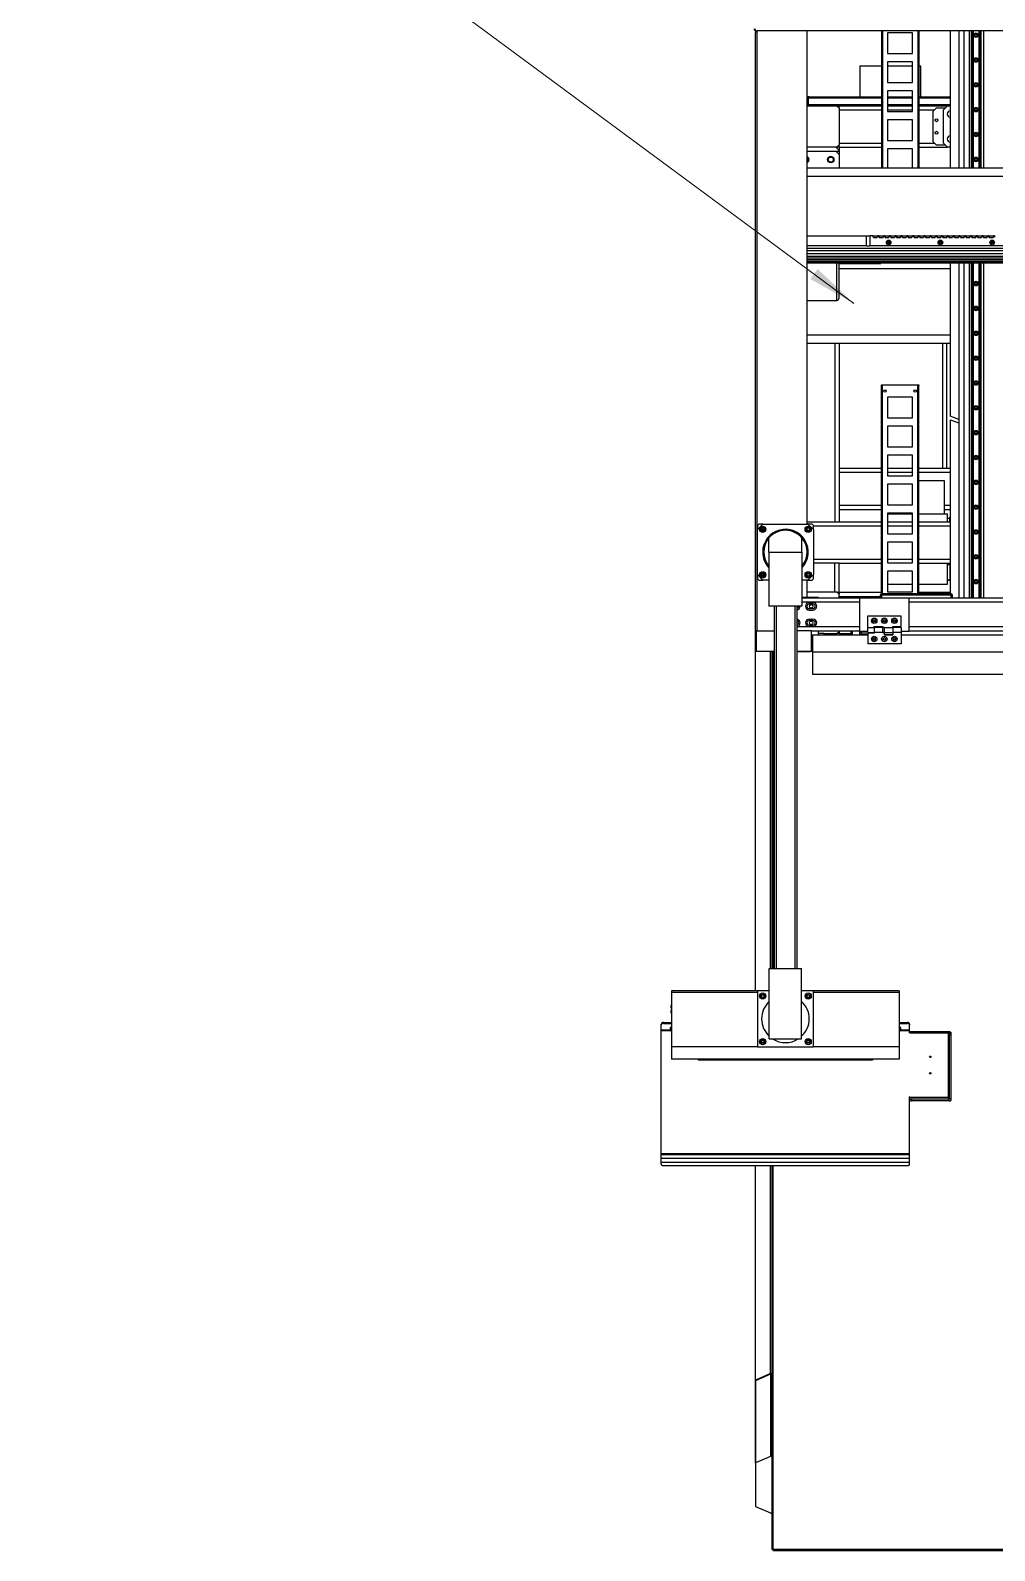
# Model space of a CAD drawing. Header units: millimetres. Extents: x 17243 to 30056, y 9468 to 18529.
# Drawn here: x 19573 to 21903, y 11351 to 15023 of the extents above; entities that cross this region are included whole.
import ezdxf

# ---------------------------------------------------------------- set-up
doc = ezdxf.new("R2010")
doc.units = ezdxf.units.MM
doc.layers.get('0').update_dxf_attribs({"lineweight": 18})
doc.layers.add('尺寸线层', color=3, linetype='Continuous', lineweight=18)

# ---------------------------------------------------------------- blocks, each defined once
blk = doc.blocks.new('*X6')
at = {"layer": '尺寸线层', "linetype": 'Continuous'}
blk.add_hatch(color=0, dxfattribs=at).paths.add_polyline_path([(3041.9, -1036.2), (2936.5, -977), (2954.3, -952.9)], flags=0)
at = {"layer": '尺寸线层', "color": 0, "linetype": 'Continuous'}
for p, q in [((1639.7, 0), (0, 0)), ((3041.9, -1036.2), (1639.7, 0))]:
    blk.add_line(p, q, dxfattribs=at)
at = {"layer": '尺寸线层', "color": 0}
blk.add_line((0, 0), (0, 0), dxfattribs=at)

msp = doc.modelspace()

# ---------------------------------------------------------------- linework, layer by layer
at = {"color": 7, "linetype": 'Continuous', "lineweight": 25}
for p, q in [((21324.788, 15021.936), (21324.788, 15021.605)), ((21324.788, 15021.605), (21324.788, 15017.605)), ((21324.788, 15021.605), (21328.788, 15021.605)), ((21328.788, 13572.605), (21328.788, 15021.605)), ((21449.788, 15021.605), (21328.788, 15021.605)), ((25968.788, 15021.605), (21449.788, 15021.605)), ((21449.788, 13830.105), (21449.788, 15021.605)), ((21629.288, 15021.605), (21629.288, 14690.605)), ((21630.788, 15021.605), (21630.788, 14690.605)), ((21717.788, 15021.605), (21717.788, 14690.605)), ((21719.288, 15021.605), (21719.288, 14690.605)), ((21795.288, 15021.605), (21795.288, 14690.605)), ((21816.288, 15021.605), (21816.288, 14690.605)), ((21829.288, 14690.605), (21829.288, 15021.605)), ((21846.288, 15021.605), (21846.288, 14690.605)), ((21848.488, 15021.605), (21848.488, 14690.605)), ((21849.306, 15021.605), (21849.306, 14690.605)), ((21849.97, 15021.605), (21849.97, 14690.605)), ((21850.788, 15021.605), (21850.788, 14690.605)), ((21864.788, 15021.605), (21864.788, 14690.605)), ((21865.606, 15021.605), (21865.606, 14690.605)), ((21866.27, 15021.605), (21866.27, 14690.605)), ((21867.088, 15021.605), (21867.088, 14690.605)), ((21869.288, 15021.605), (21869.288, 14690.605)), ((21876.288, 15021.605), (21876.288, 14690.605)), ((21324.788, 13572.605), (21324.788, 15017.605)), ((21644.288, 15016.605), (21644.288, 14966.605)), ((21704.288, 15016.605), (21644.288, 15016.605)), ((21704.288, 14966.605), (21704.288, 15016.605)), ((21644.288, 14966.605), (21704.288, 14966.605)), ((21704.288, 14946.605), (21644.288, 14946.605)), ((21644.288, 14946.605), (21644.288, 14896.605)), ((21704.288, 14896.605), (21704.288, 14946.605)), ((21577.288, 14936.105), (21577.288, 14862.605)), ((21629.288, 14936.105), (21577.288, 14936.105)), ((21704.288, 14936.105), (21644.288, 14936.105)), ((21724.288, 14936.105), (21719.288, 14936.105)), ((21724.288, 14862.605), (21724.288, 14936.105)), ((21644.288, 14896.605), (21704.288, 14896.605)), ((21644.288, 14876.605), (21644.288, 14826.605)), ((21704.288, 14876.605), (21644.288, 14876.605)), ((21704.288, 14826.605), (21704.288, 14876.605)), ((21449.788, 14840.605), (21521.788, 14840.605)), ((21450.788, 14859.105), (21452.288, 14859.105)), ((21450.788, 14844.105), (21450.788, 14859.105)), ((21452.288, 14844.105), (21450.788, 14844.105)), ((21452.288, 14859.105), (21452.288, 14844.105)), ((21452.995, 14844.105), (21452.995, 14859.105)), ((21454.288, 14862.605), (21629.288, 14862.605)), ((21454.288, 14840.605), (21454.288, 14841.178)), ((21521.788, 14840.605), (21629.288, 14840.605)), ((21521.788, 14840.605), (21526.788, 14835.605)), ((21526.788, 14835.605), (21526.788, 14840.605)), ((21526.788, 14835.605), (21526.788, 14745.605)), ((21644.288, 14862.605), (21704.288, 14862.605)), ((21644.288, 14840.605), (21704.288, 14840.605)), ((21719.288, 14862.605), (21795.288, 14862.605)), ((21719.288, 14840.605), (21789.288, 14840.605)), ((21754.288, 14827.605), (21762.288, 14835.605)), ((21762.288, 14835.605), (21784.288, 14835.605)), ((21779.288, 14830.605), (21789.288, 14840.605)), ((21789.288, 14840.605), (21795.288, 14840.605)), ((21644.288, 14826.605), (21704.288, 14826.605)), ((21704.288, 14806.605), (21644.288, 14806.605)), ((21644.288, 14806.605), (21644.288, 14756.605)), ((21704.288, 14756.605), (21704.288, 14806.605)), ((21754.288, 14753.605), (21754.288, 14827.605)), ((21779.288, 14750.605), (21779.288, 14830.605)), ((21521.788, 14740.605), (21449.788, 14740.605)), ((21449.788, 14730.605), (21518.788, 14730.605)), ((21526.788, 14732.605), (21518.788, 14740.605)), ((21526.788, 14722.605), (21518.788, 14730.605)), ((21518.788, 14730.605), (21526.788, 14730.605)), ((21526.788, 14745.605), (21521.788, 14740.605)), ((21526.788, 14740.605), (21521.788, 14740.605)), ((21526.788, 14740.605), (21526.788, 14745.605)), ((21526.788, 14740.605), (21629.288, 14740.605)), ((21526.788, 14740.605), (21526.788, 14732.605)), ((21526.788, 14730.605), (21526.788, 14732.605)), ((21526.788, 14730.605), (21526.788, 14722.605)), ((21644.288, 14756.605), (21704.288, 14756.605)), ((21704.288, 14736.605), (21644.288, 14736.605)), ((21644.288, 14736.605), (21644.288, 14690.605)), ((21704.288, 14690.605), (21704.288, 14736.605)), ((21719.288, 14740.605), (21789.288, 14740.605)), ((21762.288, 14745.605), (21754.288, 14753.605)), ((21784.288, 14745.605), (21762.288, 14745.605)), ((21789.288, 14740.605), (21779.288, 14750.605)), ((21795.288, 14740.605), (21789.288, 14740.605)), ((21449.788, 14690.605), (22508.034, 14690.605)), ((21526.788, 14722.605), (21526.788, 14690.605)), ((21592.788, 14525.605), (21449.788, 14525.605)), ((21592.788, 14502.605), (21592.788, 14526.605)), ((21592.788, 14526.605), (21601.288, 14526.605)), ((21601.288, 14526.605), (21601.288, 14502.605)), ((21608.714, 14526.605), (21601.288, 14526.605)), ((21609.987, 14522.605), (21608.714, 14526.605)), ((21611.565, 14525.605), (21609.032, 14525.605)), ((21609.987, 14522.605), (21619.111, 14522.605)), ((21610.611, 14522.605), (21611.884, 14526.605)), ((21611.884, 14526.605), (21620.384, 14526.605)), ((21620.384, 14526.605), (21619.111, 14522.605)), ((21622.714, 14526.605), (21620.384, 14526.605)), ((21623.987, 14522.605), (21622.714, 14526.605)), ((21625.565, 14525.605), (21623.032, 14525.605)), ((21623.987, 14522.605), (21633.111, 14522.605)), ((21624.611, 14522.605), (21625.884, 14526.605)), ((21625.884, 14526.605), (21634.384, 14526.605)), ((21634.384, 14526.605), (21633.111, 14522.605)), ((21636.714, 14526.605), (21634.384, 14526.605)), ((21637.987, 14522.605), (21636.714, 14526.605)), ((21639.565, 14525.605), (21637.032, 14525.605)), ((21637.987, 14522.605), (21647.111, 14522.605)), ((21638.611, 14522.605), (21639.884, 14526.605)), ((21639.884, 14526.605), (21648.384, 14526.605)), ((21648.384, 14526.605), (21647.111, 14522.605)), ((21650.714, 14526.605), (21648.384, 14526.605)), ((21651.987, 14522.605), (21650.714, 14526.605)), ((21653.565, 14525.605), (21651.032, 14525.605)), ((21651.987, 14522.605), (21661.111, 14522.605)), ((21652.611, 14522.605), (21653.884, 14526.605)), ((21653.884, 14526.605), (21662.384, 14526.605)), ((21662.384, 14526.605), (21661.111, 14522.605)), ((21664.714, 14526.605), (21662.384, 14526.605)), ((21665.987, 14522.605), (21664.714, 14526.605)), ((21667.565, 14525.605), (21665.032, 14525.605)), ((21665.987, 14522.605), (21675.111, 14522.605)), ((21666.611, 14522.605), (21667.884, 14526.605)), ((21667.884, 14526.605), (21676.384, 14526.605)), ((21676.384, 14526.605), (21675.111, 14522.605)), ((21678.714, 14526.605), (21676.384, 14526.605)), ((21679.987, 14522.605), (21678.714, 14526.605)), ((21681.565, 14525.605), (21679.032, 14525.605)), ((21679.987, 14522.605), (21689.111, 14522.605)), ((21680.611, 14522.605), (21681.884, 14526.605)), ((21681.884, 14526.605), (21690.384, 14526.605)), ((21690.384, 14526.605), (21689.111, 14522.605)), ((21692.714, 14526.605), (21690.384, 14526.605)), ((21693.987, 14522.605), (21692.714, 14526.605)), ((21695.565, 14525.605), (21693.032, 14525.605)), ((21693.987, 14522.605), (21703.111, 14522.605)), ((21694.611, 14522.605), (21695.884, 14526.605)), ((21695.884, 14526.605), (21704.384, 14526.605)), ((21704.384, 14526.605), (21703.111, 14522.605)), ((21706.714, 14526.605), (21704.384, 14526.605)), ((21707.987, 14522.605), (21706.714, 14526.605)), ((21709.565, 14525.605), (21707.032, 14525.605)), ((21707.987, 14522.605), (21717.111, 14522.605)), ((21708.611, 14522.605), (21709.884, 14526.605)), ((21709.884, 14526.605), (21718.384, 14526.605)), ((21718.384, 14526.605), (21717.111, 14522.605)), ((21720.714, 14526.605), (21718.384, 14526.605)), ((21721.987, 14522.605), (21720.714, 14526.605)), ((21723.565, 14525.605), (21721.032, 14525.605)), ((21721.987, 14522.605), (21731.111, 14522.605)), ((21722.611, 14522.605), (21723.884, 14526.605)), ((21723.884, 14526.605), (21732.384, 14526.605)), ((21732.384, 14526.605), (21731.111, 14522.605)), ((21734.714, 14526.605), (21732.384, 14526.605)), ((21735.987, 14522.605), (21734.714, 14526.605)), ((21737.565, 14525.605), (21735.032, 14525.605)), ((21735.987, 14522.605), (21745.111, 14522.605)), ((21736.611, 14522.605), (21737.884, 14526.605)), ((21737.884, 14526.605), (21746.384, 14526.605)), ((21746.384, 14526.605), (21745.111, 14522.605)), ((21748.714, 14526.605), (21746.384, 14526.605)), ((21749.987, 14522.605), (21748.714, 14526.605)), ((21751.565, 14525.605), (21749.032, 14525.605)), ((21749.987, 14522.605), (21759.111, 14522.605)), ((21750.611, 14522.605), (21751.884, 14526.605)), ((21751.884, 14526.605), (21760.384, 14526.605)), ((21760.384, 14526.605), (21759.111, 14522.605)), ((21762.714, 14526.605), (21760.384, 14526.605)), ((21763.987, 14522.605), (21762.714, 14526.605)), ((21765.565, 14525.605), (21763.032, 14525.605)), ((21763.987, 14522.605), (21773.111, 14522.605)), ((21764.611, 14522.605), (21765.884, 14526.605)), ((21765.884, 14526.605), (21774.384, 14526.605)), ((21774.384, 14526.605), (21773.111, 14522.605)), ((21776.714, 14526.605), (21774.384, 14526.605)), ((21777.987, 14522.605), (21776.714, 14526.605)), ((21779.565, 14525.605), (21777.032, 14525.605)), ((21777.987, 14522.605), (21787.111, 14522.605)), ((21778.611, 14522.605), (21779.884, 14526.605)), ((21779.884, 14526.605), (21788.384, 14526.605)), ((21788.384, 14526.605), (21787.111, 14522.605)), ((21790.714, 14526.605), (21788.384, 14526.605)), ((21791.987, 14522.605), (21790.714, 14526.605)), ((21793.565, 14525.605), (21791.032, 14525.605)), ((21791.987, 14522.605), (21801.111, 14522.605)), ((21792.611, 14522.605), (21793.884, 14526.605)), ((21793.884, 14526.605), (21802.384, 14526.605)), ((21802.384, 14526.605), (21801.111, 14522.605)), ((21804.714, 14526.605), (21802.384, 14526.605)), ((21805.987, 14522.605), (21804.714, 14526.605)), ((21807.565, 14525.605), (21805.032, 14525.605)), ((21805.987, 14522.605), (21815.111, 14522.605)), ((21806.611, 14522.605), (21807.884, 14526.605)), ((21807.884, 14526.605), (21816.384, 14526.605)), ((21816.384, 14526.605), (21815.111, 14522.605)), ((21818.714, 14526.605), (21816.384, 14526.605)), ((21819.987, 14522.605), (21818.714, 14526.605)), ((21821.565, 14525.605), (21819.032, 14525.605)), ((21819.987, 14522.605), (21829.111, 14522.605)), ((21820.611, 14522.605), (21821.884, 14526.605)), ((21821.884, 14526.605), (21830.384, 14526.605)), ((21830.384, 14526.605), (21829.111, 14522.605)), ((21832.714, 14526.605), (21830.384, 14526.605)), ((21833.987, 14522.605), (21832.714, 14526.605)), ((21835.565, 14525.605), (21833.032, 14525.605)), ((21833.987, 14522.605), (21843.111, 14522.605)), ((21834.611, 14522.605), (21835.884, 14526.605)), ((21835.884, 14526.605), (21844.384, 14526.605)), ((21844.384, 14526.605), (21843.111, 14522.605)), ((21846.714, 14526.605), (21844.384, 14526.605)), ((21847.987, 14522.605), (21846.714, 14526.605)), ((21849.565, 14525.605), (21847.032, 14525.605)), ((21847.987, 14522.605), (21857.111, 14522.605)), ((21848.611, 14522.605), (21849.884, 14526.605)), ((21849.884, 14526.605), (21858.384, 14526.605)), ((21858.384, 14526.605), (21857.111, 14522.605)), ((21860.714, 14526.605), (21858.384, 14526.605)), ((21861.987, 14522.605), (21860.714, 14526.605)), ((21863.565, 14525.605), (21861.032, 14525.605)), ((21861.987, 14522.605), (21871.111, 14522.605)), ((21862.611, 14522.605), (21863.884, 14526.605)), ((21863.884, 14526.605), (21872.384, 14526.605)), ((21872.384, 14526.605), (21871.111, 14522.605)), ((21874.714, 14526.605), (21872.384, 14526.605)), ((21875.987, 14522.605), (21874.714, 14526.605)), ((21877.565, 14525.605), (21875.032, 14525.605)), ((21875.987, 14522.605), (21885.111, 14522.605)), ((21876.611, 14522.605), (21877.884, 14526.605)), ((21877.884, 14526.605), (21886.384, 14526.605)), ((21886.384, 14526.605), (21885.111, 14522.605)), ((21888.714, 14526.605), (21886.384, 14526.605)), ((21889.987, 14522.605), (21888.714, 14526.605)), ((21891.565, 14525.605), (21889.032, 14525.605)), ((21889.987, 14522.605), (21899.111, 14522.605)), ((21890.611, 14522.605), (21891.884, 14526.605)), ((21891.884, 14526.605), (21900.384, 14526.605)), ((21900.384, 14526.605), (21899.111, 14522.605)), ((21902.714, 14526.605), (21900.384, 14526.605)), ((21903.987, 14522.605), (21902.714, 14526.605)), ((21594.205, 14502.605), (21449.788, 14502.605)), ((22519.036, 14495.605), (21449.788, 14495.605)), ((22519.036, 14490.605), (21449.788, 14490.605)), ((22519.036, 14482.605), (21449.788, 14482.605)), ((22519.036, 14476.605), (21449.788, 14476.605)), ((22519.036, 14472.305), (21449.788, 14472.305)), ((22519.036, 14468.805), (21449.788, 14468.805)), ((21594.205, 14502.605), (21601.288, 14502.605)), ((22519.036, 14502.605), (21601.288, 14502.605)), ((22519.036, 14464.605), (21449.788, 14464.605)), ((22519.036, 14462.105), (21449.788, 14462.105)), ((22519.036, 14460.605), (21449.788, 14460.605)), ((21526.788, 14376.855), (21526.788, 14460.605)), ((21527.788, 14459.605), (21527.788, 14460.605)), ((21527.788, 14459.605), (21528.788, 14459.605)), ((21527.788, 14459.605), (21528.788, 14458.605)), ((21528.788, 14460.605), (21528.788, 14459.605)), ((21528.788, 14458.605), (21528.788, 14459.605)), ((21528.788, 14459.605), (21576.788, 14459.605)), ((21576.788, 14458.605), (21528.788, 14458.605)), ((21576.788, 14459.605), (21576.788, 14460.605)), ((21576.788, 14459.605), (21576.788, 14458.605)), ((21576.788, 14459.605), (21577.788, 14459.605)), ((21576.788, 14458.605), (21577.788, 14459.605)), ((21577.788, 14460.605), (21577.788, 14459.605)), ((21577.788, 14459.605), (21627.788, 14459.605)), ((21627.788, 14460.605), (21627.788, 14459.605)), ((21795.288, 14460.605), (21795.288, 14090.605)), ((21816.288, 14460.605), (21816.288, 13651.605)), ((21829.288, 13651.605), (21829.288, 14460.605)), ((21846.288, 14460.605), (21846.288, 13651.605)), ((21848.488, 14460.605), (21848.488, 13651.605)), ((21849.306, 14460.605), (21849.306, 13651.605)), ((21849.97, 14460.605), (21849.97, 13651.605)), ((21850.788, 14460.605), (21850.788, 13651.605)), ((21864.788, 14460.605), (21864.788, 13651.605)), ((21865.606, 14460.605), (21865.606, 13651.605)), ((21866.27, 14460.605), (21866.27, 13651.605)), ((21867.088, 14460.605), (21867.088, 13651.605)), ((21869.288, 14460.605), (21869.288, 13651.605)), ((21876.288, 14460.605), (21876.288, 13651.605)), ((21449.788, 14370.605), (21521.788, 14370.605)), ((21795.288, 14266.605), (21449.788, 14266.605)), ((21526.788, 14266.605), (21526.788, 13835.605)), ((21776.788, 14266.605), (21776.788, 13965.605)), ((21629.288, 14166.605), (21630.788, 14166.605)), ((21629.288, 14164.605), (21629.288, 14166.605)), ((21630.788, 14164.605), (21629.288, 14164.605)), ((21629.288, 13661.793), (21629.288, 14164.605)), ((21630.788, 14166.605), (21630.788, 14164.605)), ((21630.788, 14166.605), (21631.525, 14166.605)), ((21630.788, 13661.793), (21630.788, 14164.605)), ((21631.525, 14166.605), (21717.052, 14166.605)), ((21717.052, 14166.605), (21717.788, 14166.605)), ((21717.788, 14166.605), (21719.288, 14166.605)), ((21717.788, 14164.605), (21717.788, 14166.605)), ((21717.788, 13661.793), (21717.788, 14164.605)), ((21719.288, 14164.605), (21717.788, 14164.605)), ((21719.288, 14166.605), (21719.288, 14164.605)), ((21719.288, 13661.793), (21719.288, 14164.605)), ((21704.288, 14136.605), (21644.288, 14136.605)), ((21644.288, 14136.605), (21644.288, 14086.605)), ((21704.288, 14086.605), (21704.288, 14136.605)), ((21644.288, 14086.605), (21704.288, 14086.605)), ((21704.288, 14066.605), (21644.288, 14066.605)), ((21644.288, 14066.605), (21644.288, 14016.605)), ((21704.288, 14016.605), (21704.288, 14066.605)), ((21816.288, 14083.167), (21795.288, 14090.605)), ((21795.288, 14082.105), (21816.288, 14074.667)), ((21795.288, 14082.105), (21795.288, 13661.793)), ((21644.288, 14016.605), (21704.288, 14016.605)), ((21704.288, 13996.605), (21644.288, 13996.605)), ((21644.288, 13996.605), (21644.288, 13946.605)), ((21704.288, 13946.605), (21704.288, 13996.605)), ((21526.788, 13965.605), (21629.288, 13965.605)), ((21644.288, 13965.605), (21704.288, 13965.605)), ((21719.288, 13965.605), (21776.788, 13965.605)), ((21776.788, 13965.605), (21786.788, 13965.605)), ((21786.788, 13965.605), (21795.288, 13965.605)), ((21644.288, 13946.605), (21704.288, 13946.605)), ((21704.288, 13926.605), (21644.288, 13926.605)), ((21644.288, 13926.605), (21644.288, 13876.605)), ((21704.288, 13876.605), (21704.288, 13926.605)), ((21781.288, 13934.855), (21719.288, 13934.855)), ((21781.288, 13854.855), (21781.288, 13934.855)), ((21526.788, 13865.605), (21629.288, 13865.605)), ((21644.288, 13876.605), (21704.288, 13876.605)), ((21704.288, 13856.605), (21644.288, 13856.605)), ((21644.288, 13856.605), (21644.288, 13806.605)), ((21644.288, 13854.855), (21704.288, 13854.855)), ((21704.288, 13806.605), (21704.288, 13856.605)), ((21719.288, 13854.855), (21789.288, 13854.855)), ((21781.288, 13865.605), (21795.288, 13865.605)), ((21789.288, 13835.605), (21789.288, 13854.855)), ((21789.288, 13844.855), (21794.288, 13844.855)), ((21794.288, 13835.605), (21794.288, 13847.232)), ((21794.288, 13847.232), (21795.288, 13847.232)), ((21342.788, 13830.105), (21329.788, 13817.105)), ((21332.788, 13830.105), (21329.788, 13827.105)), ((21329.788, 13827.105), (21329.788, 13817.105)), ((21329.788, 13708.105), (21329.788, 13817.105)), ((21342.788, 13830.105), (21332.788, 13830.105)), ((21342.788, 13830.105), (21451.788, 13830.105)), ((21449.788, 13835.605), (21629.288, 13835.605)), ((21449.788, 13815.3), (21449.788, 13819.909)), ((21464.788, 13817.105), (21451.788, 13830.105)), ((21461.788, 13830.105), (21451.788, 13830.105)), ((21464.788, 13827.105), (21461.788, 13830.105)), ((21464.788, 13817.105), (21464.788, 13827.105)), ((21464.788, 13817.105), (21464.788, 13708.105)), ((21644.288, 13835.605), (21704.288, 13835.605)), ((21719.288, 13835.605), (21795.288, 13835.605)), ((21357.288, 13762.605), (21357.288, 13796.608)), ((21437.288, 13762.605), (21437.288, 13796.608)), ((21644.288, 13806.605), (21704.288, 13806.605)), ((21704.288, 13786.605), (21644.288, 13786.605)), ((21644.288, 13786.605), (21644.288, 13736.605)), ((21704.288, 13736.605), (21704.288, 13786.605)), ((21357.288, 13762.605), (21437.288, 13762.605)), ((21357.288, 13762.605), (21357.288, 13631.605)), ((21437.288, 13762.605), (21437.288, 13631.605)), ((21516.788, 13735.605), (21464.788, 13735.605)), ((21516.788, 13665.605), (21516.788, 13735.605)), ((21526.788, 13735.605), (21516.788, 13735.605)), ((21526.788, 13665.605), (21526.788, 13735.605)), ((21526.788, 13735.605), (21629.288, 13735.605)), ((21644.288, 13736.605), (21704.288, 13736.605)), ((21719.288, 13735.605), (21795.288, 13735.605)), ((21789.288, 13684.855), (21789.288, 13735.605)), ((21794.288, 13735.605), (21794.288, 13693.086)), ((21329.788, 13708.105), (21342.788, 13695.105)), ((21329.788, 13708.105), (21329.788, 13698.105)), ((21329.788, 13698.105), (21332.788, 13695.105)), ((21449.788, 13705.3), (21449.788, 13709.909)), ((21451.788, 13695.105), (21464.788, 13708.105)), ((21461.788, 13695.105), (21464.788, 13698.105)), ((21464.788, 13698.105), (21464.788, 13708.105)), ((21704.288, 13716.605), (21644.288, 13716.605)), ((21644.288, 13716.605), (21644.288, 13666.605)), ((21704.288, 13666.605), (21704.288, 13716.605)), ((21789.288, 13732.355), (21794.288, 13732.355)), ((21332.788, 13695.105), (21342.788, 13695.105)), ((21357.288, 13695.105), (21342.788, 13695.105)), ((21451.788, 13695.105), (21437.288, 13695.105)), ((21449.788, 13652.605), (21449.788, 13695.105)), ((21521.788, 13665.605), (21449.788, 13665.605)), ((21451.788, 13695.105), (21461.788, 13695.105)), ((21521.788, 13665.605), (21526.788, 13665.605)), ((21526.788, 13660.605), (21521.788, 13665.605)), ((21526.788, 13665.605), (21526.788, 13660.605)), ((21526.788, 13665.605), (21629.288, 13665.605)), ((21526.788, 13651.605), (21526.788, 13660.605)), ((21628.495, 13661.793), (21628.495, 13660.293)), ((21798.581, 13661.793), (21628.495, 13661.793)), ((21644.288, 13684.855), (21704.288, 13684.855)), ((21644.288, 13666.605), (21704.288, 13666.605)), ((21719.288, 13684.855), (21789.288, 13684.855)), ((21719.288, 13665.605), (21789.288, 13665.605)), ((21785.476, 13661.793), (21789.288, 13665.605)), ((21789.288, 13694.855), (21794.288, 13694.855)), ((21789.288, 13665.605), (21795.288, 13665.605)), ((21794.288, 13693.086), (21795.288, 13693.086)), ((21798.581, 13661.793), (21798.581, 13660.293)), ((21437.288, 13631.605), (21357.288, 13631.605)), ((21369.788, 13631.605), (21369.788, 12756.605)), ((21374.788, 13631.605), (21374.788, 12756.605)), ((21419.788, 13631.605), (21419.788, 12756.605)), ((21424.788, 13631.605), (21424.788, 12756.605)), ((21449.788, 13652.605), (21437.288, 13652.605)), ((21576.288, 13651.605), (21437.288, 13651.605)), ((21476.788, 13652.605), (21449.788, 13652.605)), ((21454.788, 13640.605), (21463.788, 13640.605)), ((21463.788, 13637.105), (21454.788, 13637.105)), ((21454.788, 13626.105), (21463.788, 13626.105)), ((21463.145, 13633.391), (21459.049, 13635.848)), ((21476.788, 13651.605), (21476.788, 13652.605)), ((21696.288, 13651.605), (21576.288, 13651.605)), ((21576.288, 13651.605), (21576.288, 13571.605)), ((21626.288, 13659.586), (21626.288, 13651.605)), ((21626.288, 13659.586), (21627.788, 13659.586)), ((21797.788, 13658.793), (21629.288, 13658.793)), ((23475.288, 13651.605), (21696.288, 13651.605)), ((21696.288, 13571.605), (21696.288, 13651.605)), ((21800.788, 13659.586), (21799.288, 13659.586)), ((21800.788, 13651.605), (21800.788, 13659.586)), ((21454.788, 13622.605), (21463.788, 13622.605)), ((21454.788, 13600.605), (21463.788, 13600.605)), ((21463.788, 13597.105), (21454.788, 13597.105)), ((21596.788, 13608.605), (21676.788, 13608.605)), ((21596.788, 13580.605), (21596.788, 13608.605)), ((21676.788, 13582.605), (21676.788, 13608.605)), ((21328.788, 13572.605), (21324.788, 13572.605)), ((21324.788, 13571.605), (21324.788, 13572.605)), ((21324.788, 13522.615), (21324.788, 13571.605)), ((21326.788, 13571.605), (21324.788, 13571.605)), ((21326.788, 13571.645), (21326.788, 13572.605)), ((21369.788, 13571.645), (21326.788, 13571.645)), ((21326.788, 13571.605), (21326.788, 13571.645)), ((21326.788, 13522.615), (21326.788, 13571.605)), ((21369.788, 13571.605), (21326.788, 13571.605)), ((21326.788, 13571.605), (21326.788, 13522.605)), ((21328.788, 13572.605), (21369.788, 13572.605)), ((21459.788, 13572.605), (21424.788, 13572.605)), ((21454.788, 13586.105), (21463.788, 13586.105)), ((21454.788, 13582.605), (21463.788, 13582.605)), ((21459.788, 13572.605), (21459.788, 13522.605)), ((21576.288, 13571.605), (21459.788, 13571.605)), ((21459.788, 13562.605), (21463.288, 13562.605)), ((21463.288, 13562.605), (21596.788, 13562.605)), ((21463.288, 13521.605), (21463.288, 13562.605)), ((21476.788, 13562.605), (21476.788, 13571.605)), ((21489.788, 13565.605), (21476.788, 13565.605)), ((21489.788, 13565.605), (21489.788, 13562.605)), ((21489.788, 13565.605), (21521.788, 13565.605)), ((21521.788, 13565.605), (21526.788, 13570.605)), ((21526.788, 13565.605), (21521.788, 13565.605)), ((21526.788, 13570.605), (21526.788, 13571.605)), ((21526.788, 13570.605), (21526.788, 13565.605)), ((21526.788, 13565.605), (21555.388, 13565.605)), ((21555.388, 13571.605), (21555.388, 13569.365)), ((21555.388, 13569.365), (21555.388, 13563.393)), ((21555.388, 13563.393), (21555.388, 13562.605)), ((21556.388, 13570.365), (21556.388, 13569.474)), ((21556.388, 13570.365), (21559.288, 13570.365)), ((21556.388, 13564.393), (21556.388, 13569.474)), ((21556.388, 13564.393), (21559.288, 13564.393)), ((21557.763, 13571.115), (21559.288, 13571.115)), ((21559.288, 13562.605), (21559.288, 13571.605)), ((21576.288, 13571.605), (21596.788, 13571.605)), ((21577.288, 13562.605), (21577.288, 13571.605)), ((21581.088, 13564.413), (21577.288, 13564.413)), ((21581.088, 13571.605), (21581.088, 13570.113)), ((21581.088, 13564.413), (21581.088, 13570.113)), ((21596.788, 13564.413), (21581.088, 13564.413)), ((21581.088, 13564.413), (21581.088, 13562.605)), ((21596.788, 13568.605), (21596.788, 13580.605)), ((21596.788, 13580.605), (21611.788, 13580.605)), ((21596.788, 13568.605), (21611.788, 13568.605)), ((21596.788, 13566.605), (21596.788, 13540.605)), ((21611.788, 13566.605), (21596.788, 13566.605)), ((21611.788, 13582.605), (21631.788, 13582.605)), ((21611.788, 13580.605), (21611.788, 13582.605)), ((21636.788, 13580.605), (21611.788, 13580.605)), ((21611.788, 13580.605), (21611.788, 13568.605)), ((21636.788, 13568.605), (21611.788, 13568.605)), ((21611.788, 13568.605), (21611.788, 13566.605)), ((21631.788, 13582.605), (21631.788, 13580.605)), ((21631.788, 13580.605), (21631.788, 13568.605)), ((21631.788, 13580.605), (21656.788, 13580.605)), ((21631.788, 13568.605), (21656.788, 13568.605)), ((21636.788, 13568.605), (21636.788, 13580.605)), ((21636.788, 13562.412), (21636.788, 13568.605)), ((21636.788, 13562.605), (21656.788, 13562.605)), ((21656.788, 13562.412), (21636.788, 13562.412)), ((21656.788, 13582.605), (21676.788, 13582.605)), ((21656.788, 13580.605), (21656.788, 13582.605)), ((21676.788, 13580.605), (21656.788, 13580.605)), ((21656.788, 13580.605), (21656.788, 13568.605)), ((21676.788, 13568.605), (21656.788, 13568.605)), ((21656.788, 13568.605), (21656.788, 13562.412)), ((21676.788, 13580.605), (21676.788, 13568.605)), ((21676.788, 13571.605), (21696.288, 13571.605)), ((21676.788, 13568.605), (21676.788, 13540.605)), ((21676.788, 13562.605), (23495.788, 13562.605)), ((23475.288, 13571.605), (21696.288, 13571.605)), ((21326.788, 13522.615), (21324.788, 13522.615)), ((21324.788, 13522.605), (21324.788, 13522.615)), ((21324.788, 12702.605), (21324.788, 13522.605)), ((21324.998, 13522.605), (21324.788, 13522.605)), ((21326.788, 13522.605), (21324.998, 13522.605)), ((21369.788, 13522.605), (21326.788, 13522.605)), ((21369.788, 13522.605), (21328.788, 13522.605)), ((21364.788, 13522.605), (21364.788, 12756.605)), ((21424.788, 13522.605), (21456.788, 13522.605)), ((21459.788, 13522.605), (21424.788, 13522.605)), ((21463.288, 13522.605), (21459.788, 13522.605)), ((21463.288, 13521.605), (23708.288, 13521.605)), ((21463.288, 13466.605), (21463.288, 13521.605)), ((21676.788, 13540.605), (21596.788, 13540.605)), ((23708.288, 13466.605), (21463.288, 13466.605)), ((21358.288, 12586.605), (21358.288, 12756.605)), ((21358.288, 12756.605), (21436.288, 12756.605)), ((21436.288, 12586.605), (21436.288, 12756.605)), ((21329.788, 12702.605), (21122.288, 12702.605)), ((21122.288, 12702.605), (21122.288, 12698.605)), ((21122.288, 12698.605), (21122.288, 12567.605)), ((21329.788, 12702.605), (21329.788, 12567.605)), ((21358.288, 12702.605), (21329.788, 12702.605)), ((21464.788, 12702.605), (21436.288, 12702.605)), ((21464.788, 12567.605), (21464.788, 12702.605)), ((21672.288, 12702.605), (21464.788, 12702.605)), ((21672.288, 12702.605), (21672.288, 12698.605)), ((21672.288, 12698.605), (21672.288, 12567.605)), ((21120.288, 12666.987), (21120.288, 12662.222)), ((21120.288, 12654.996), (21120.288, 12650.213)), ((21122.288, 12667.355), (21120.471, 12667.196)), ((21120.471, 12662.014), (21122.288, 12661.855)), ((21122.288, 12655.355), (21120.471, 12655.196)), ((21120.471, 12650.014), (21122.288, 12649.855)), ((21097.288, 12619.833), (21097.288, 12622.127)), ((21097.288, 12608.204), (21097.288, 12619.833)), ((21097.288, 12606.745), (21097.288, 12608.204)), ((21097.288, 12309.925), (21097.288, 12606.745)), ((21102.288, 12626.223), (21102.288, 12623.929)), ((21102.288, 12626.223), (21122.288, 12626.223)), ((21102.288, 12623.929), (21122.288, 12623.929)), ((21118.988, 12613.58), (21118.988, 12607.555)), ((21672.288, 12626.223), (21692.288, 12626.223)), ((21672.288, 12623.929), (21692.288, 12623.929)), ((21675.588, 12613.649), (21675.588, 12607.621)), ((21692.288, 12623.929), (21692.288, 12626.223)), ((21697.288, 12622.127), (21697.288, 12619.833)), ((21697.288, 12608.204), (21697.288, 12619.833)), ((21697.288, 12606.745), (21697.288, 12608.204)), ((21697.288, 12603.258), (21697.288, 12606.745)), ((21790.288, 12603.607), (21697.288, 12603.607)), ((21697.288, 12603.258), (21697.288, 12602.735)), ((21697.288, 12601.241), (21697.288, 12602.735)), ((21699.288, 12602.561), (21699.288, 12601.066)), ((21699.288, 12602.561), (21797.288, 12602.561)), ((21699.288, 12601.066), (21797.288, 12601.066)), ((21793.288, 12601.066), (21793.288, 12600.805)), ((21793.288, 12600.805), (21797.288, 12600.805)), ((21793.288, 12595.388), (21793.288, 12600.805)), ((21797.288, 12595.388), (21793.288, 12595.388)), ((21793.288, 12595.388), (21793.288, 12441.683)), ((21797.288, 12602.561), (21797.288, 12602.997)), ((21797.288, 12602.561), (21797.288, 12601.066)), ((21797.288, 12601.066), (21797.288, 12600.805)), ((21797.288, 12600.805), (21797.288, 12595.388)), ((21797.288, 12595.388), (21797.288, 12441.683)), ((21122.288, 12567.605), (21122.288, 12537.605)), ((21329.788, 12567.605), (21464.788, 12567.605)), ((21339.389, 12578.377), (21345.139, 12578.377)), ((21358.288, 12586.605), (21436.288, 12586.605)), ((21449.389, 12578.377), (21455.138, 12578.377)), ((21672.288, 12567.605), (21672.288, 12537.605)), ((21672.288, 12537.605), (21122.288, 12537.605)), ((21187.288, 12535.505), (21187.288, 12537.605)), ((21195.288, 12535.505), (21187.288, 12535.505)), ((21195.288, 12537.605), (21195.288, 12535.505)), ((21599.288, 12535.505), (21195.288, 12535.505)), ((21599.288, 12535.505), (21599.288, 12537.605)), ((21607.288, 12535.505), (21599.288, 12535.505)), ((21607.288, 12537.605), (21607.288, 12535.505)), ((21697.288, 12446.557), (21696.088, 12446.557)), ((21696.088, 12446.557), (21696.088, 12438.388)), ((21696.088, 12438.736), (21697.288, 12438.736)), ((21696.088, 12438.388), (21697.288, 12438.388)), ((21697.288, 12445.361), (21697.288, 12446.557)), ((21790.288, 12445.361), (21697.288, 12445.361)), ((21697.288, 12445.361), (21697.288, 12442.111)), ((21697.288, 12442.111), (21792.581, 12442.111)), ((21697.288, 12441.414), (21697.288, 12442.111)), ((21697.288, 12437.429), (21697.288, 12441.414)), ((21697.288, 12309.925), (21697.288, 12437.429)), ((21792.581, 12440.978), (21702.288, 12440.978)), ((21702.288, 12440.978), (21702.288, 12436.993)), ((21792.581, 12436.993), (21702.288, 12436.993)), ((21790.288, 12445.361), (21791.161, 12444.921)), ((21790.431, 12445.067), (21790.288, 12445.361)), ((21790.575, 12444.772), (21790.431, 12445.067)), ((21790.72, 12444.479), (21790.575, 12444.772)), ((21791.438, 12444.769), (21791.704, 12444.616)), ((21791.864, 12442.588), (21791.649, 12442.855)), ((21791.704, 12444.616), (21792.075, 12444.382)), ((21792.007, 12442.44), (21791.864, 12442.588)), ((21792.581, 12442.111), (21792.15, 12442.316)), ((21792.581, 12442.111), (21792.581, 12440.978)), ((21792.581, 12442.111), (21793.288, 12442.111)), ((21792.581, 12436.993), (21792.581, 12440.978)), ((21792.581, 12440.978), (21793.288, 12440.978)), ((21792.581, 12436.993), (21796.288, 12436.993)), ((21793.158, 12443.321), (21793.23, 12443.153)), ((21793.23, 12443.153), (21793.274, 12442.984)), ((21797.288, 12441.683), (21793.288, 12441.683)), ((21793.288, 12441.683), (21793.288, 12440.978)), ((21797.288, 12441.683), (21797.288, 12437.99)), ((21097.288, 12309.925), (21697.288, 12309.925)), ((21097.288, 12307.735), (21097.288, 12309.925)), ((21097.288, 12298.729), (21097.288, 12307.735)), ((21097.288, 12307.735), (21697.288, 12307.735)), ((21697.288, 12307.735), (21697.288, 12309.925)), ((21697.288, 12298.729), (21697.288, 12307.735)), ((21097.288, 12288.867), (21097.288, 12298.729)), ((21097.288, 12298.729), (21697.288, 12298.729)), ((21097.288, 12288.867), (21697.288, 12288.867)), ((21097.288, 12283.724), (21097.288, 12288.867)), ((21102.288, 12280.51), (21692.288, 12280.51)), ((21324.788, 11762.258), (21324.788, 12280.51)), ((21364.788, 12280.51), (21364.788, 11353.605)), ((21697.288, 12288.867), (21697.288, 12298.729)), ((21697.288, 12283.724), (21697.288, 12288.867)), ((21324.778, 11762.257), (21324.778, 11762.258)), ((21324.778, 11762.258), (21324.788, 11762.258)), ((21324.778, 11762.202), (21324.778, 11762.257)), ((21324.778, 11762.257), (21324.788, 11762.257)), ((21324.778, 11762.202), (21324.778, 11562.202)), ((21324.778, 11762.202), (21324.788, 11762.202)), ((21324.788, 11762.257), (21324.788, 11762.258)), ((21324.788, 11760.736), (21324.788, 11762.202)), ((21324.788, 11760.736), (21324.788, 11760.666)), ((21324.788, 11760.666), (21324.788, 11562.202)), ((21360.989, 11778.251), (21324.989, 11762.453)), ((21324.989, 11762.397), (21360.989, 11778.195)), ((21360.989, 11776.661), (21324.989, 11760.863)), ((21324.998, 11762.452), (21324.989, 11762.453)), ((21324.989, 11762.29), (21324.989, 11762.397)), ((21324.998, 11762.295), (21324.989, 11762.29)), ((21324.989, 11562.397), (21324.989, 11760.863)), ((21360.989, 11778.089), (21324.998, 11762.295)), ((21360.998, 11776.73), (21324.998, 11760.932)), ((21324.998, 11760.932), (21324.998, 11762.295)), ((21360.989, 11778.251), (21360.998, 11778.25)), ((21360.989, 11778.251), (21360.998, 11778.251)), ((21360.998, 11778.195), (21360.989, 11778.089)), ((21360.989, 11778.195), (21360.989, 11778.089)), ((21360.989, 11778.195), (21360.998, 11778.195)), ((21360.998, 11776.66), (21360.989, 11776.661)), ((21360.989, 11776.661), (21360.989, 11578.195)), ((21360.998, 11778.25), (21360.998, 11778.251)), ((21360.998, 11776.73), (21360.998, 11778.195)), ((21360.998, 11776.66), (21360.998, 11578.195)), ((21360.989, 11578.195), (21324.989, 11562.397)), ((21360.998, 11578.195), (21324.998, 11562.397)), ((21360.989, 11578.195), (21360.998, 11578.195)), ((21324.778, 11562.202), (21324.778, 11457.455)), ((21324.778, 11562.202), (21324.788, 11562.202)), ((21324.989, 11562.397), (21324.998, 11562.397)), ((21324.778, 11457.455), (21324.788, 11457.455)), ((21324.989, 11457.263), (21324.989, 11457.259)), ((21324.989, 11457.259), (21324.998, 11457.259)), ((21324.989, 11457.259), (21360.989, 11441.461)), ((21324.998, 11457.259), (21360.998, 11441.461)), ((21360.989, 11441.461), (21360.998, 11441.461)), ((21367.788, 11353.605), (21364.788, 11353.605)), ((21364.788, 11353.605), (21364.788, 11353.519)), ((21366.288, 11353.519), (21364.788, 11353.519)), ((21366.288, 11353.605), (21366.288, 11353.519)), ((21366.288, 11353.519), (21367.788, 11353.519)), ((21367.702, 11352.105), (21367.702, 11350.605)), ((21367.702, 11352.105), (21367.788, 11352.105)), ((21367.702, 11350.605), (21367.788, 11350.605)), ((21367.788, 11350.605), (21367.788, 11353.605)), ((21952.351, 11353.605), (21367.788, 11353.605)), ((21367.788, 11350.605), (21952.54, 11350.605))]:
    msp.add_line(p, q, dxfattribs=at)
at = {"color": 8, "linetype": 'Continuous', "lineweight": 25}
for p, q in [((21631.525, 15021.605), (21631.525, 14690.605)), ((21717.052, 15021.605), (21717.052, 14690.605)), ((21842.028, 14690.605), (21842.028, 15021.605)), ((21629.288, 14859.105), (21452.995, 14859.105)), ((21452.995, 14844.105), (21629.288, 14844.105)), ((21704.288, 14859.105), (21644.288, 14859.105)), ((21644.288, 14844.105), (21704.288, 14844.105)), ((21795.288, 14859.105), (21719.288, 14859.105)), ((21719.288, 14844.105), (21795.288, 14844.105)), ((21526.788, 14830.605), (21629.288, 14830.605)), ((21644.288, 14830.605), (21704.288, 14830.605)), ((21719.288, 14830.605), (21757.288, 14830.605)), ((21526.788, 14750.605), (21629.288, 14750.605)), ((21719.288, 14750.605), (21757.288, 14750.605)), ((21449.788, 14670.605), (22508.034, 14670.605)), ((21644.288, 14510.605), (21649.288, 14510.605)), ((21769.288, 14510.605), (21774.288, 14510.605)), ((21894.288, 14510.605), (21899.288, 14510.605)), ((21521.788, 14370.605), (21521.788, 14460.605)), ((21795.288, 14446.605), (21526.788, 14446.605)), ((21842.028, 13651.605), (21842.028, 14460.605)), ((21795.288, 14286.605), (21449.788, 14286.605)), ((21516.788, 14266.605), (21516.788, 13835.605)), ((21786.788, 14266.605), (21786.788, 13965.605)), ((21631.525, 13661.793), (21631.525, 14166.605)), ((21717.052, 13661.793), (21717.052, 14166.605)), ((21526.788, 13955.605), (21629.288, 13955.605)), ((21644.288, 13955.605), (21704.288, 13955.605)), ((21719.288, 13955.605), (21795.288, 13955.605)), ((21526.788, 13875.605), (21629.288, 13875.605)), ((21781.288, 13875.605), (21795.288, 13875.605)), ((21789.288, 13844.159), (21794.288, 13844.159)), ((21464.788, 13825.605), (21629.288, 13825.605)), ((21644.288, 13825.605), (21704.288, 13825.605)), ((21719.288, 13825.605), (21795.288, 13825.605)), ((21464.788, 13745.605), (21629.288, 13745.605)), ((21644.288, 13745.605), (21704.288, 13745.605)), ((21719.288, 13745.605), (21795.288, 13745.605)), ((21789.288, 13695.55), (21794.288, 13695.55)), ((21576.288, 13641.605), (21437.288, 13641.605)), ((21526.788, 13655.605), (21626.288, 13655.605)), ((21629.288, 13658.793), (21629.288, 13651.605)), ((23475.288, 13641.605), (21696.288, 13641.605)), ((21797.788, 13651.605), (21797.788, 13658.793)), ((21576.288, 13581.605), (21424.788, 13581.605)), ((21556.388, 13570.365), (21556.388, 13571.605)), ((21556.388, 13569.474), (21559.288, 13569.474)), ((21556.388, 13564.393), (21556.388, 13562.605)), ((21557.763, 13571.605), (21557.763, 13571.115)), ((21577.288, 13570.113), (21581.088, 13570.113)), ((21581.088, 13570.113), (21596.788, 13570.113)), ((23475.288, 13581.605), (21696.288, 13581.605)), ((21324.998, 12702.605), (21324.998, 13522.605)), ((21360.998, 12756.605), (21360.998, 13522.605)), ((21367.788, 12756.605), (21367.788, 13522.605)), ((21329.788, 12698.605), (21122.288, 12698.605)), ((21672.288, 12698.605), (21464.788, 12698.605)), ((21120.471, 12667.196), (21120.471, 12662.014)), ((21120.471, 12655.196), (21120.471, 12650.014)), ((21097.288, 12608.204), (21118.988, 12608.204)), ((21097.288, 12606.745), (21119.725, 12606.745)), ((21674.836, 12606.745), (21697.288, 12606.745)), ((21675.588, 12608.204), (21697.288, 12608.204)), ((21790.288, 12601.066), (21790.288, 12445.361)), ((21329.788, 12567.605), (21122.288, 12567.605)), ((21672.288, 12567.605), (21464.788, 12567.605)), ((21324.998, 11762.457), (21324.998, 12280.51)), ((21360.998, 11778.251), (21360.998, 12280.51)), ((21367.788, 11353.605), (21367.788, 12280.51))]:
    msp.add_line(p, q, dxfattribs=at)
at = {"color": 7, "linetype": 'Continuous', "lineweight": 25}
for points in [[(21097.288, 12283.724), (21097.384, 12283.097), (21097.669, 12282.494), (21098.131, 12281.939), (21098.753, 12281.452), (21099.51, 12281.052), (21100.375, 12280.755), (21101.313, 12280.572), (21102.288, 12280.51)], [(21692.288, 12280.51), (21693.264, 12280.572), (21694.202, 12280.755), (21695.066, 12281.052), (21695.824, 12281.452), (21696.445, 12281.939), (21696.908, 12282.494), (21697.192, 12283.097), (21697.288, 12283.724)]]:
    msp.add_lwpolyline(points, dxfattribs=at)
for centre, radius in [((21857.788, 15011.105), 5.5), ((21857.788, 15011.105), 3.5), ((21857.788, 15011.105), 2.5), ((21857.788, 14951.105), 5.5), ((21857.788, 14951.105), 3.5), ((21857.788, 14951.105), 2.5), ((21857.788, 14891.105), 5.5), ((21857.788, 14891.105), 3.5), ((21857.788, 14891.105), 2.5), ((21857.788, 14831.105), 5.5), ((21762.288, 14805.605), 3.4), ((21857.788, 14831.105), 3.5), ((21857.788, 14831.105), 2.5), ((21762.288, 14775.605), 3.4), ((21857.788, 14771.105), 5.5), ((21857.788, 14771.105), 3.5), ((21857.788, 14771.105), 2.5), ((21506.788, 14710.605), 7.75), ((21506.788, 14710.605), 6), ((21857.788, 14711.105), 5.5), ((21857.788, 14711.105), 3.5), ((21857.788, 14711.105), 2.5), ((21646.788, 14510.605), 5.5), ((21646.788, 14510.605), 3.5), ((21646.788, 14510.605), 2.5), ((21771.788, 14510.605), 5.5), ((21771.788, 14510.605), 3.5), ((21771.788, 14510.605), 2.5), ((21896.788, 14510.605), 5.5), ((21896.788, 14510.605), 3.5), ((21896.788, 14510.605), 2.5), ((21857.788, 14411.105), 5.5), ((21857.788, 14411.105), 3.5), ((21857.788, 14411.105), 2.5), ((21857.788, 14351.105), 5.5), ((21857.788, 14351.105), 3.5), ((21857.788, 14351.105), 2.5), ((21857.788, 14291.105), 5.5), ((21857.788, 14291.105), 3.5), ((21857.788, 14291.105), 2.5), ((21857.788, 14231.105), 5.5), ((21857.788, 14231.105), 3.5), ((21857.788, 14231.105), 2.5), ((21857.788, 14171.105), 5.5), ((21857.788, 14171.105), 3.5), ((21637.788, 14151.605), 3), ((21710.788, 14151.605), 3), ((21857.788, 14171.105), 2.5), ((21857.788, 14111.105), 5.5), ((21857.788, 14111.105), 3.5), ((21857.788, 14111.105), 2.5), ((21857.788, 14051.105), 5.5), ((21857.788, 14051.105), 3.5), ((21857.788, 14051.105), 2.5), ((21857.788, 13991.105), 5.5), ((21857.788, 13991.105), 3.5), ((21857.788, 13991.105), 2.5), ((21857.788, 13931.105), 5.5), ((21857.788, 13931.105), 3.5), ((21857.788, 13931.105), 2.5), ((21857.788, 13871.105), 5.5), ((21857.788, 13871.105), 3.5), ((21857.788, 13871.105), 2.5), ((21342.288, 13817.605), 7.525), ((21342.288, 13817.605), 7), ((21342.288, 13817.605), 4.5), ((21342.288, 13817.605), 3.4), ((21342.288, 13817.605), 0.488), ((21452.288, 13817.605), 7.525), ((21452.288, 13817.605), 7), ((21452.288, 13817.605), 4.5), ((21452.288, 13817.605), 3.4), ((21857.788, 13811.105), 5.5), ((21857.788, 13811.105), 3.5), ((21857.788, 13811.105), 2.5), ((21857.788, 13751.105), 5.5), ((21857.788, 13751.105), 3.5), ((21857.788, 13751.105), 2.5), ((21342.288, 13707.605), 7.525), ((21342.288, 13707.605), 7), ((21342.288, 13707.605), 4.5), ((21342.288, 13707.605), 3.4), ((21342.288, 13707.605), 0.488), ((21452.288, 13707.605), 7.525), ((21452.288, 13707.605), 7), ((21452.288, 13707.605), 4.5), ((21452.288, 13707.605), 3.4), ((21857.788, 13691.105), 5.5), ((21857.788, 13691.105), 3.5), ((21857.788, 13691.105), 2.5), ((21459.288, 13631.605), 4.25), ((21459.288, 13591.605), 4.25), ((21611.788, 13596.605), 6.6), ((21611.788, 13596.605), 3.3), ((21611.788, 13596.605), 2.5), ((21636.288, 13596.605), 6.6), ((21636.288, 13596.605), 3.3), ((21636.288, 13596.605), 2.5), ((21660.788, 13596.605), 6.6), ((21660.788, 13596.605), 3.3), ((21660.788, 13596.605), 2.5), ((21611.788, 13552.605), 6.6), ((21611.788, 13552.605), 3.3), ((21611.788, 13552.605), 2.5), ((21636.288, 13552.605), 6.6), ((21636.288, 13552.605), 3.3), ((21636.288, 13552.605), 2.5), ((21660.788, 13552.605), 6.6), ((21660.788, 13552.605), 3.3), ((21660.788, 13552.605), 2.5), ((21342.288, 12690.105), 7.5), ((21342.288, 12690.105), 4.5), ((21342.288, 12690.105), 3.4), ((21452.288, 12690.105), 7.5), ((21452.288, 12690.105), 4.5), ((21452.288, 12690.105), 3.4), ((21342.288, 12580.105), 7.5), ((21342.288, 12580.105), 4.5), ((21342.288, 12580.105), 3.4), ((21452.288, 12580.105), 7.5), ((21452.288, 12580.105), 4.5), ((21452.288, 12580.105), 3.4), ((21747.284, 12543.485), 1.646), ((21747.284, 12503.637), 1.646)]:
    msp.add_circle(centre, radius, dxfattribs=at)
for centre, radius, start, end in [((21795.788, 14820.605), 7.5, 93.822554, 266.177446), ((21795.788, 14760.605), 7.5, 93.822554, 266.177446), ((21446.788, 14710.605), 7.75, 292.773972, 67.226028), ((21446.788, 14710.605), 6, 300, 60), ((21397.288, 13762.605), 55, 316.658242, 180), ((21397.288, 13762.605), 52.5, 40.367594, 139.632406), ((21397.288, 13762.605), 52.5, 139.632406, 220.367594), ((21397.288, 13762.605), 52.5, 319.632406, 40.367594), ((21397.288, 13762.605), 55, 180, 223.341758), ((21423.788, 13631.605), 9, 276.37937, 0), ((21423.788, 13631.605), 5.5, 280.475682, 0), ((21454.788, 13631.605), 9, 90, 270), ((21454.788, 13631.605), 5.5, 90, 270), ((21463.788, 13631.605), 9, 270, 90), ((21463.788, 13631.605), 5.5, 270, 90), ((21423.788, 13591.605), 9, 276.37937, 83.62063), ((21423.788, 13591.605), 5.5, 280.475682, 79.524318), ((21454.788, 13591.605), 9, 90, 270), ((21454.788, 13591.605), 5.5, 90, 270), ((21463.788, 13591.605), 9, 270, 90), ((21463.788, 13591.605), 5.5, 270, 90), ((21556.388, 13569.365), 1, 90, 180), ((21556.141, 13567.09), 2.396, 84.082784, 108.312214), ((21556.388, 13563.393), 1, 90, 180), ((21557.763, 13571.49), 0.375, 180, 270), ((21397.288, 12635.105), 57.5, 132.70789, 227.29211), ((21397.288, 12635.105), 57.5, 312.70789, 47.29211), ((21120.488, 12666.996), 0.2, 95, 180), ((21120.488, 12662.213), 0.2, 180, 265), ((21120.488, 12654.996), 0.2, 95, 180), ((21120.488, 12650.213), 0.2, 180, 265), ((21101.877, 12621.625), 4.616, 84.888926, 173.756454), ((21101.877, 12619.331), 4.616, 84.888926, 173.756454), ((21692.699, 12621.625), 4.616, 6.243546, 95.111074), ((21692.699, 12619.331), 4.616, 6.243546, 95.111074), ((21698.792, 12608.428), 5.889, 255.204055, 274.833806), ((21698.792, 12606.934), 5.889, 255.204055, 274.833806), ((21792.025, 12583.07), 20.61, 75.204055, 94.833806), ((21397.288, 12635.105), 57.5, 237.509259, 302.490741), ((21747.285, 12543.839), 1.647, 186.203635, 270.101017), ((21747.291, 12543.839), 1.647, 269.898983, 353.796365), ((21747.285, 12503.991), 1.647, 186.203635, 270.101017), ((21747.291, 12503.991), 1.647, 269.898983, 353.796365), ((21701.048, 12455.647), 14.721, 255.204055, 274.833806), ((21701.048, 12451.662), 14.721, 255.204055, 274.833806), ((21796.29, 12437.991), 0.998, 269.890987, 359.89057)]:
    msp.add_arc(centre, radius, start, end, dxfattribs=at)
for centre, major_axis, ratio, start_param, end_param in [((21521.788, 14376.855), (0, -6.25), 0.8, 0, 1.57079633), ((21326.788, 11762.257), (2, 0), 0.21884375, 2.67899284, 3.14159265), ((21326.788, 11762.202), (2, 0), 0.21884375, 2.67899284, 3.14159265), ((21326.788, 11760.736), (2, 0), 0.21884375, 2.67899284, 3.14159265), ((21326.788, 11760.666), (2, 0), 0.21884375, 2.67899284, 3.14159265), ((21362.788, 11778.055), (2, 0), 0.21884375, 0, 2.67899284), ((21362.788, 11778), (2, 0), 0.21884375, 0, 2.67899284), ((21362.788, 11776.535), (2, 0), 0.21884375, 0, 2.67899284), ((21362.788, 11776.464), (2, 0), 0.21884375, 0, 2.67899284), ((21362.788, 11578), (2, 0), 0.21884375, 0, 2.67899284), ((21326.788, 11562.202), (2, 0), 0.21884375, 2.67899284, 3.14159265), ((21326.788, 11457.455), (2, 0), 0.21884375, 3.14159265, 3.60419246), ((21362.788, 11441.657), (2, 0), 0.21884375, 3.60419246, 6.28318531)]:
    msp.add_ellipse(centre, major_axis=major_axis, ratio=ratio, start_param=start_param, end_param=end_param, dxfattribs=at)
for points, knots in [([(21321.788, 15026.105), (21321.834, 15025.617), (21321.931, 15024.599), (21322.721, 15023.215), (21323.938, 15022.159), (21325.214, 15021.663), (21326.016, 15021.619), (21326.288, 15021.605)], [0, 0, 0, 0, 1.46033465, 3.0536184, 4.6469916, 6.24036263, 7.05841089, 7.05841089, 7.05841089, 7.05841089]), ([(21326.288, 15021.605), (21326.13, 15021.651), (21325.8, 15021.748), (21325.296, 15022.537), (21324.778, 15023.754), (21324.344, 15025.03), (21324.083, 15025.832), (21323.995, 15026.105)], [0, 0, 0, 0, 1.07529151, 2.24847774, 3.42172983, 4.59498033, 5.19733565, 5.19733565, 5.19733565, 5.19733565]), ([(21454.288, 14862.605), (21453.884, 14862.564), (21453.075, 14862.482), (21452.005, 14861.846), (21451.212, 14860.914), (21450.834, 14859.937), (21450.8, 14859.319), (21450.788, 14859.105)], [0, 0, 0, 0, 1.21074694, 2.4216325, 3.63251843, 4.84340347, 5.48942095, 5.48942095, 5.48942095, 5.48942095]), ([(21450.788, 14844.105), (21450.832, 14843.686), (21450.92, 14842.848), (21451.601, 14841.751), (21452.592, 14840.958), (21453.558, 14840.635), (21454.132, 14840.611), (21454.288, 14840.605)], [0, 0, 0, 0, 1.25416879, 2.5087079, 3.76324871, 5.0177885, 5.48883076, 5.48883076, 5.48883076, 5.48883076]), ([(21453.443, 14860.892), (21453.275, 14860.805), (21452.89, 14860.607), (21452.479, 14860.046), (21452.302, 14859.501), (21452.291, 14859.182), (21452.288, 14859.105)], [0, 0, 0, 0, 0.56401536, 1.29257912, 2.02114242, 2.25348148, 2.25348148, 2.25348148, 2.25348148]), ([(21452.288, 14844.105), (21452.319, 14843.836), (21452.381, 14843.3), (21452.865, 14842.645), (21453.358, 14842.267), (21453.679, 14842.217), (21453.737, 14842.208)], [0, 0, 0, 0, 0.79927213, 1.59890027, 2.39853127, 2.57333288, 2.57333288, 2.57333288, 2.57333288]), ([(21452.995, 14859.105), (21453.09, 14859.509), (21453.281, 14860.317), (21453.566, 14861.387), (21453.851, 14862.18), (21454.092, 14862.558), (21454.238, 14862.593), (21454.288, 14862.605)], [0, 0, 0, 0, 0.84211252, 1.68432146, 2.52653065, 3.36873923, 3.81806467, 3.81806467, 3.81806467, 3.81806467]), ([(21454.995, 14840.605), (21454.843, 14840.648), (21454.538, 14840.736), (21454.081, 14841.417), (21453.624, 14842.409), (21453.261, 14843.374), (21453.052, 14843.948), (21452.995, 14844.105)], [0, 0, 0, 0, 0.94946859, 1.89921752, 2.84896775, 3.7987172, 4.15531979, 4.15531979, 4.15531979, 4.15531979]), ([(21629.288, 13658.793), (21629.231, 13659.135), (21629.115, 13659.819), (21628.943, 13660.727), (21628.77, 13661.407), (21628.621, 13661.748), (21628.529, 13661.781), (21628.495, 13661.793)], [0, 0, 0, 0, 0.68627775, 1.37258526, 2.05889284, 2.74520013, 3.15213727, 3.15213727, 3.15213727, 3.15213727]), ([(21629.288, 13658.793), (21629.228, 13658.971), (21629.108, 13659.327), (21628.929, 13659.795), (21628.749, 13660.134), (21628.604, 13660.278), (21628.52, 13660.29), (21628.495, 13660.293)], [0, 0, 0, 0, 0.39660383, 0.79320763, 1.18967869, 1.5861493, 1.74957785, 1.74957785, 1.74957785, 1.74957785]), ([(21798.581, 13661.793), (21798.523, 13661.759), (21798.408, 13661.69), (21798.236, 13661.159), (21798.063, 13660.379), (21797.913, 13659.538), (21797.822, 13658.995), (21797.788, 13658.793)], [0, 0, 0, 0, 0.6851927, 1.3704151, 2.05563758, 2.74085977, 3.14715352, 3.14715352, 3.14715352, 3.14715352]), ([(21798.581, 13660.293), (21798.521, 13660.274), (21798.401, 13660.237), (21798.221, 13659.95), (21798.042, 13659.531), (21797.897, 13659.116), (21797.813, 13658.866), (21797.788, 13658.793)], [0, 0, 0, 0, 0.39591046, 0.79182088, 1.18759881, 1.58337628, 1.74651911, 1.74651911, 1.74651911, 1.74651911]), ([(21626.288, 13659.586), (21626.322, 13659.528), (21626.39, 13659.413), (21626.922, 13659.24), (21627.702, 13659.068), (21628.543, 13658.918), (21629.086, 13658.827), (21629.288, 13658.793)], [0, 0, 0, 0, 0.6851927, 1.3704151, 2.05563758, 2.74085977, 3.14715352, 3.14715352, 3.14715352, 3.14715352]), ([(21627.788, 13659.586), (21627.807, 13659.526), (21627.844, 13659.406), (21628.131, 13659.226), (21628.55, 13659.046), (21628.965, 13658.902), (21629.215, 13658.817), (21629.288, 13658.793)], [0, 0, 0, 0, 0.39591046, 0.79182088, 1.18759881, 1.58337628, 1.74651911, 1.74651911, 1.74651911, 1.74651911]), ([(21797.788, 13658.793), (21798.13, 13658.85), (21798.814, 13658.966), (21799.723, 13659.138), (21800.402, 13659.311), (21800.743, 13659.46), (21800.776, 13659.552), (21800.788, 13659.586)], [0, 0, 0, 0, 0.68627775, 1.37258526, 2.05889284, 2.74520013, 3.15213727, 3.15213727, 3.15213727, 3.15213727]), ([(21797.788, 13658.793), (21797.966, 13658.853), (21798.322, 13658.973), (21798.79, 13659.152), (21799.13, 13659.332), (21799.274, 13659.477), (21799.285, 13659.561), (21799.288, 13659.586)], [0, 0, 0, 0, 0.39660383, 0.79320763, 1.18967869, 1.5861493, 1.74957785, 1.74957785, 1.74957785, 1.74957785]), ([(21118.993, 12607.631), (21119.194, 12607.353), (21119.63, 12606.751), (21120.326, 12606.176), (21120.812, 12605.936), (21120.939, 12605.873)], [0, 0, 0, 0, 1.03109059, 2.23149685, 2.65752052, 2.65752052, 2.65752052, 2.65752052]), ([(21122.279, 12615.818), (21122.045, 12615.769), (21121.482, 12615.652), (21120.535, 12615.16), (21119.613, 12614.482), (21119.186, 12613.818), (21119.019, 12613.558)], [0, 0, 0, 0, 0.72251942, 1.73740292, 3.16923822, 4.09104394, 4.09104394, 4.09104394, 4.09104394]), ([(21119.05, 12607.685), (21119.236, 12607.377), (21119.704, 12606.601), (21120.759, 12605.929), (21121.69, 12605.499), (21122.13, 12605.411), (21122.278, 12605.382)], [0, 0, 0, 0, 1.06922732, 2.69255018, 3.6226158, 4.09478252, 4.09478252, 4.09478252, 4.09478252]), ([(21121.906, 12605.467), (21121.984, 12605.436), (21122.106, 12605.387), (21122.235, 12605.376), (21122.281, 12605.372)], [0, 0, 0, 0, 0.250226235, 0.388688547, 0.388688547, 0.388688547, 0.388688547]), ([(21672.295, 12605.372), (21672.342, 12605.377), (21672.572, 12605.402), (21673.081, 12605.591), (21673.829, 12605.917), (21674.633, 12606.497), (21675.239, 12607.075), (21675.497, 12607.506), (21675.572, 12607.631)], [0, 0, 0, 0, 0.14263473, 0.6937946, 1.61435486, 2.59085482, 3.65764285, 4.09521144, 4.09521144, 4.09521144, 4.09521144]), ([(21675.568, 12613.574), (21675.441, 12613.772), (21675.099, 12614.303), (21674.352, 12614.948), (21673.503, 12615.451), (21672.821, 12615.73), (21672.438, 12615.807), (21672.3, 12615.835)], [0, 0, 0, 0, 0.70473296, 1.89088708, 2.91611131, 3.66627224, 4.08814927, 4.08814927, 4.08814927, 4.08814927]), ([(21793.288, 12442.111), (21793.267, 12442.156), (21793.224, 12442.245), (21792.879, 12442.657), (21792.253, 12443.348), (21791.497, 12444.138), (21790.805, 12444.844), (21790.464, 12445.186), (21790.291, 12445.359), (21790.288, 12445.361)], [0, 0, 0, 0, 0.61864908, 1.23434279, 2.10393163, 3.30873818, 3.86042354, 4.42063598, 4.42922467, 4.42922467, 4.42922467, 4.42922467]), ([(21791.649, 12442.855), (21791.578, 12442.958), (21791.316, 12443.332), (21791.004, 12443.911), (21790.767, 12444.385), (21790.72, 12444.479)], [0, 0, 0, 0, 0.43399214, 1.58691397, 1.87351871, 1.87351871, 1.87351871, 1.87351871]), ([(21791.161, 12444.921), (21791.253, 12444.871), (21791.347, 12444.82), (21791.437, 12444.77), (21791.438, 12444.769)], [0, 0, 0, 0, 0.313710018, 0.315723699, 0.315723699, 0.315723699, 0.315723699]), ([(21792.15, 12442.316), (21792.103, 12442.355), (21792.055, 12442.394), (21792.007, 12442.439), (21792.007, 12442.44)], [0, 0, 0, 0, 0.187724981, 0.188927831, 0.188927831, 0.188927831, 0.188927831]), ([(21792.075, 12444.382), (21792.189, 12444.302), (21792.606, 12444.012), (21792.971, 12443.653), (21793.127, 12443.377), (21793.158, 12443.321)], [0, 0, 0, 0, 0.35437789, 1.29580049, 1.52982328, 1.52982328, 1.52982328, 1.52982328])]:
    msp.add_open_spline(points, degree=3, knots=knots, dxfattribs=at)

# ---------------------------------------------------------------- block references
at = {"layer": '尺寸线层', "color": 6}
msp.add_blockref('*X6', (18520.776, 15399.228), dxfattribs=at)

doc.saveas('drawing.dxf')
